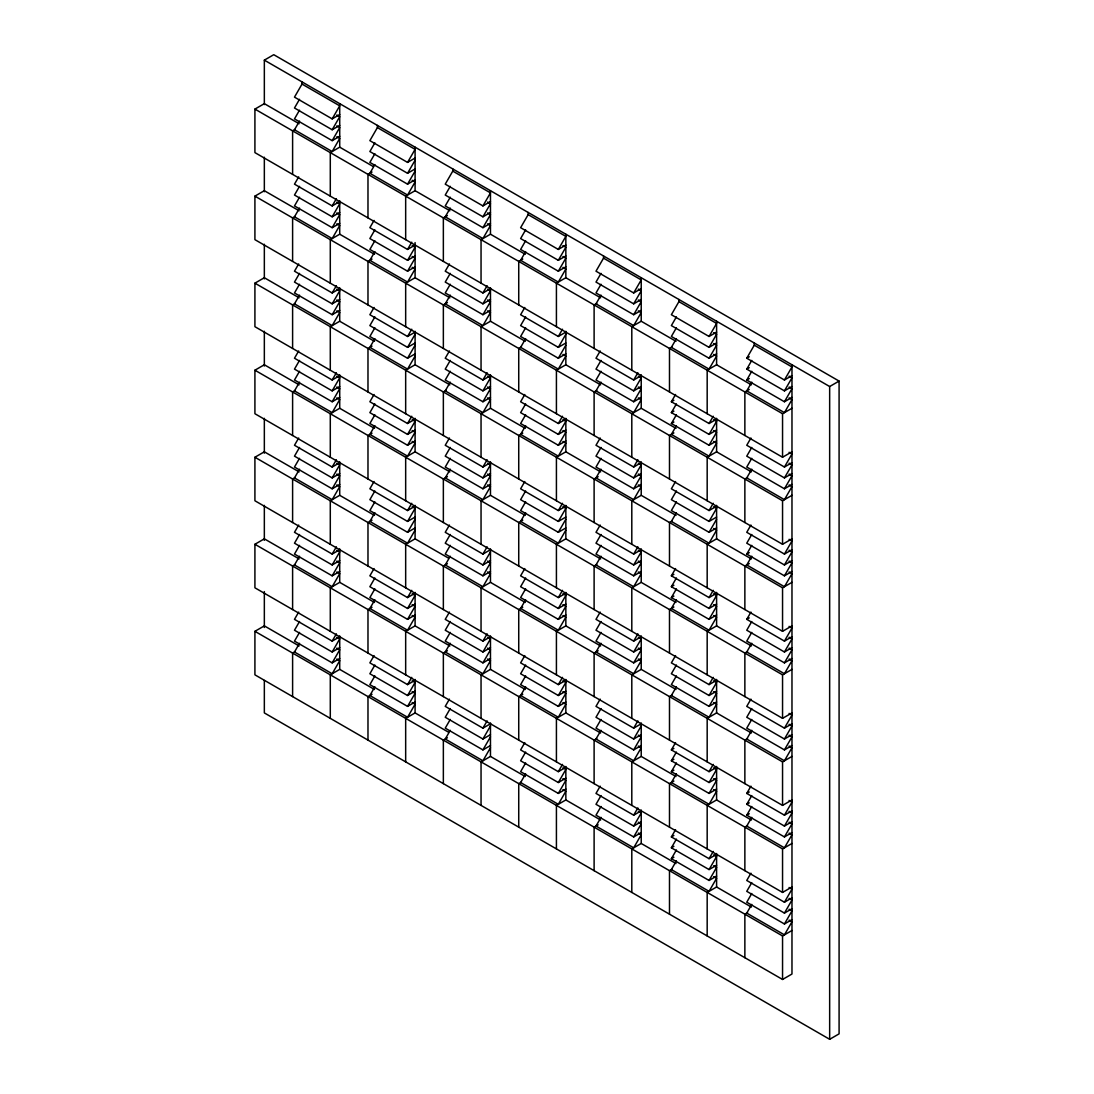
<?xml version="1.0" encoding="UTF-8"?>
<svg xmlns="http://www.w3.org/2000/svg" width="1094" height="1094" viewBox="0 0 1094 1094"><rect width="100%" height="100%" fill="white"/><g stroke="black" fill="none" stroke-linecap="round" stroke-linejoin="round"><path stroke-width="1.5" d="M302.026 81.9L302.026 84.074L294.491 97.134L332.179 118.89L339.714 114.542M299.51 99.308L294.491 108.005L332.179 129.762L339.714 125.413M299.51 110.179L294.491 118.89L332.179 140.647L339.714 136.299M299.51 121.065L294.491 129.762L332.179 151.533L339.714 138.473L336.815 136.805M298.676 176.913L294.491 184.161L332.179 205.932L339.714 201.57M332.179 118.89L339.714 105.831L302.026 84.074M299.51 186.349L294.491 195.047L332.179 216.803L339.714 212.455M332.179 129.762L339.714 116.716L336.815 115.034M299.51 197.221L294.491 205.932L332.179 227.689L339.714 223.34M332.179 140.647L339.714 127.588L336.815 125.919M299.51 208.106L294.491 216.803L332.179 238.56L339.714 225.514L336.815 223.832M298.676 263.955L294.491 271.203L332.179 292.96L339.714 288.611M332.179 205.932L336.364 198.67M377.403 125.413L377.403 127.588L369.868 140.647L407.556 162.404L415.091 158.056M299.51 273.377L294.491 282.088L332.179 303.845L339.714 299.496M332.179 216.803L339.714 203.744L336.815 202.075M374.886 142.822L369.868 151.533L407.556 173.29L415.091 168.941M299.51 284.262L294.491 292.96L332.179 314.716L339.714 310.368M332.179 227.689L339.714 214.629L336.815 212.961M374.886 153.707L369.868 162.404L407.556 184.161L415.091 179.813M299.51 295.134L294.491 303.845L332.179 325.602L339.714 312.542L336.815 310.874M374.886 164.579L369.868 173.29L407.556 195.047L415.091 181.987L412.192 180.319M298.676 350.983L294.491 358.244L332.179 380.001L339.714 375.652M332.179 292.96L336.364 285.712M374.052 220.427L369.868 227.689L407.556 249.446L415.091 245.097M407.556 162.404L415.091 149.345L377.403 127.588M299.51 360.418L294.491 369.116L332.179 390.873L339.714 386.524M332.179 303.845L339.714 290.785L336.815 289.117M374.886 229.863L369.868 238.56L407.556 260.317L415.091 255.969M407.556 173.29L415.091 160.23M299.51 371.29L294.491 380.001L332.179 401.758L339.714 397.409M332.179 314.716L339.714 301.671L336.815 299.988M374.886 240.735L369.868 249.446L407.556 271.203L415.091 266.854M407.556 184.161L415.091 171.115M299.51 382.175L294.491 390.886L332.179 412.643L339.714 399.583L336.815 397.915M374.886 251.62L369.868 260.317L407.556 282.088L415.091 269.028L412.192 267.36M298.676 438.024L294.491 445.272L332.179 467.042L339.714 462.68M332.179 380.001L336.364 372.753M374.052 307.469L369.868 314.716L407.556 336.487L415.091 332.125M407.556 249.446L411.741 242.184M452.779 168.941L452.779 171.115L445.244 184.161L482.933 205.918L490.468 201.57M299.51 447.46L294.491 456.157L332.179 477.914L339.714 473.565M332.179 390.873L339.714 377.827L336.815 376.145M374.886 316.891L369.868 325.602L407.556 347.359L415.091 343.01M407.556 260.317L415.091 247.271L412.192 245.589M450.263 186.336L445.244 195.047L482.933 216.803L490.468 212.455M299.51 458.331L294.491 467.042L332.179 488.799L339.714 484.451M332.179 401.758L339.714 388.698L336.815 387.03M374.886 327.776L369.868 336.487L407.556 358.244L415.091 353.882M407.556 271.203L415.091 258.143L412.192 256.475M450.263 197.221L445.244 205.918L482.933 227.689L490.468 223.326M299.51 469.217L294.491 477.914L332.179 499.671L339.714 486.625L336.815 484.943M374.886 338.661L369.868 347.359L407.556 369.116L415.091 356.07M450.263 208.106L445.244 216.803L482.933 238.56L490.468 225.514L487.568 223.832M298.676 525.065L294.491 532.313L332.179 554.07L339.714 549.721M332.179 467.042L336.364 459.781M374.052 394.51L369.868 401.758L407.556 423.515L415.091 419.166M407.556 336.487L411.741 329.226M449.429 263.955L445.244 271.203L482.933 292.96L490.468 288.611M482.933 205.918L490.468 192.872L452.779 171.115M299.51 534.487L294.491 543.198L332.179 564.955L339.714 560.607M332.179 477.914L339.714 464.854L336.815 463.186M374.886 403.932L369.868 412.643L407.556 434.4L415.091 430.051M407.556 347.359L415.091 334.299M450.263 273.377L445.244 282.088L482.933 303.845L490.468 299.482M482.933 216.803L490.468 203.744L487.568 202.075M299.51 545.373L294.491 554.07L332.179 575.827L339.714 571.478M332.179 488.799L339.714 475.74L336.815 474.071M374.886 414.817L369.868 423.515L407.556 445.272L415.091 440.923M407.556 358.244L415.091 345.184M450.263 284.262L445.244 292.96L482.933 314.716L490.468 310.368M482.933 227.689L490.468 214.629L487.568 212.961M299.51 556.244L294.491 564.955L332.179 586.712L339.714 573.653L336.815 571.984M374.886 425.689L369.868 434.4L407.556 456.157L415.091 443.097L412.192 441.429M450.263 295.134L445.244 303.845L482.933 325.602L490.468 312.542L487.568 310.874M298.676 612.093L294.491 619.354L332.179 641.111L339.714 636.763M332.179 554.07L336.364 546.822M374.052 481.538L369.868 488.799L407.556 510.556L415.091 506.207M407.556 423.515L411.741 416.267M449.429 350.983L445.244 358.244L482.933 380.001L490.468 375.652M482.933 292.96L487.117 285.712M528.156 212.455L528.156 214.629L520.621 227.689L558.309 249.446L565.844 245.097M299.51 621.529L294.491 630.226L332.179 651.997L339.714 647.634M332.179 564.955L339.714 551.896L336.815 550.227M374.886 490.974L369.868 499.671L407.556 521.428L415.091 517.079M407.556 434.4L415.091 421.34L412.192 419.672M450.263 360.418L445.244 369.116L482.933 390.873L490.468 386.524M482.933 303.845L490.468 290.785L487.568 289.117M525.64 229.863L520.621 238.56L558.309 260.317L565.844 255.969M299.51 632.4L294.491 641.111L332.179 662.868L339.714 658.52M332.179 575.827L339.714 562.781L336.815 561.099M374.886 501.845L369.868 510.556L407.556 532.313L415.091 527.964M407.556 445.272L415.091 432.226L412.192 430.544M450.263 371.29L445.244 380.001L482.933 401.758L490.468 397.409M482.933 314.716L490.468 301.671L487.568 299.988M525.64 240.735L520.621 249.446L558.309 271.203L565.844 266.854M299.51 643.286L294.491 651.997L332.179 673.754L339.714 660.694L336.815 659.026M374.886 512.73L369.868 521.428L407.556 543.198L415.091 530.139M450.263 382.175L445.244 390.873L482.933 412.643L490.468 399.583L487.568 397.901M525.64 251.62L520.621 260.317L558.309 282.088L565.844 269.028L562.945 267.346M332.179 641.111L336.364 633.864M374.052 568.579L369.868 575.827L407.556 597.597L415.091 593.235M407.556 510.556L411.741 503.295M449.429 438.024L445.244 445.272L482.933 467.029L490.468 462.68M482.933 380.001L487.117 372.739M524.805 307.469L520.621 314.716L558.309 336.473L565.844 332.125M558.309 249.446L565.844 236.386L528.156 214.629M332.179 651.997L339.714 638.937L336.815 637.255M374.886 578.015L369.868 586.712L407.556 608.469L415.091 604.12M407.556 521.428L415.091 508.382L412.192 506.7M450.263 447.446L445.244 456.157L482.933 477.914L490.468 473.565M482.933 390.873L490.468 377.827L487.568 376.145M525.64 316.891L520.621 325.602L558.309 347.359L565.844 343.01M558.309 260.317L565.844 247.271L562.945 245.589M332.179 662.868L339.714 649.809L336.815 648.14M374.886 588.887L369.868 597.597L407.556 619.354L415.091 614.992M407.556 532.313L415.091 519.253M450.263 458.331L445.244 467.042L482.933 488.799L490.468 484.437M482.933 401.758L490.468 388.698L487.568 387.03M525.64 327.776L520.621 336.473L558.309 358.244L565.844 353.882M558.309 271.203L565.844 258.143L562.945 256.475M374.886 599.772L369.868 608.469L407.556 630.226L415.091 617.18L412.192 615.498M450.263 469.217L445.244 477.914L482.933 499.671L490.468 486.625L487.568 484.943M525.64 338.661L520.621 347.359L558.309 369.116L565.844 356.056L562.945 354.388M374.052 655.621L369.868 662.868L407.556 684.625L415.091 680.277M407.556 597.597L411.741 590.336M449.429 525.065L445.244 532.313L482.933 554.07L490.468 549.721M482.933 467.029L487.117 459.781M524.805 394.51L520.621 401.758L558.309 423.515L565.844 419.166M558.309 336.473L562.494 329.226M603.532 255.969L603.532 258.143L595.998 271.203L633.686 292.96L641.221 288.611M374.886 665.043L369.868 673.754L407.556 695.51L415.091 691.162M407.556 608.469L415.091 595.409L412.192 593.741M450.263 534.487L445.244 543.198L482.933 564.955L490.468 560.607M482.933 477.914L490.468 464.854L487.568 463.186M525.64 403.932L520.621 412.643L558.309 434.4L565.844 430.038M558.309 347.359L565.844 334.299M601.016 273.377L595.998 282.074L633.686 303.845L641.221 299.482M374.886 675.928L369.868 684.625L407.556 706.382L415.091 702.033M407.556 619.354L415.091 606.295L412.192 604.626M450.263 545.373L445.244 554.07L482.933 575.827L490.468 571.478M482.933 488.799L490.468 475.74L487.568 474.071M525.64 414.817L520.621 423.515L558.309 445.272L565.844 440.923M558.309 358.244L565.844 345.184M601.016 284.262L595.998 292.96L633.686 314.716L641.221 310.368M374.886 686.8L369.868 695.51L407.556 717.267L415.091 704.208L412.192 702.539M450.263 556.244L445.244 564.955L482.933 586.712L490.468 573.653L487.568 571.984M525.64 425.689L520.621 434.4L558.309 456.157L565.844 443.097L562.945 441.429M601.016 295.134L595.998 303.845L633.686 325.602L641.221 312.542L638.322 310.874M407.556 684.625L411.741 677.377M449.429 612.093L445.244 619.354L482.933 641.111L490.468 636.763M482.933 554.07L487.117 546.822M524.805 481.538L520.621 488.799L558.309 510.556L565.844 506.207M558.309 423.515L562.494 416.267M600.182 350.983L595.998 358.244L633.686 380.001L641.221 375.639M633.686 292.96L641.221 279.9L603.532 258.143M407.556 695.51L415.091 682.451L412.192 680.783M450.263 621.529L445.244 630.226L482.933 651.983L490.468 647.634M482.933 564.955L490.468 551.896M525.64 490.974L520.621 499.671L558.309 521.428L565.844 517.079M558.309 434.4L565.844 421.34L562.945 419.672M601.016 360.418L595.998 369.116L633.686 390.873L641.221 386.524M633.686 303.845L641.221 290.785L638.322 289.117M407.556 706.382L415.091 693.336L412.192 691.654M450.263 632.4L445.244 641.111L482.933 662.868L490.468 658.52M482.933 575.827L490.468 562.781L487.568 561.099M525.64 501.845L520.621 510.556L558.309 532.313L565.844 527.964M558.309 445.272L565.844 432.226L562.945 430.544M601.016 371.29L595.998 380.001L633.686 401.758L641.221 397.409M633.686 314.716L641.221 301.671L638.322 299.988M450.263 643.286L445.244 651.983L482.933 673.754L490.468 660.694L487.568 659.012M525.64 512.73L520.621 521.428L558.309 543.198L565.844 530.139M601.016 382.175L595.998 390.873L633.686 412.629L641.221 399.583L638.322 397.901M449.429 699.134L445.244 706.382L482.933 728.153L490.468 723.79M482.933 641.111L487.117 633.85M524.805 568.579L520.621 575.827L558.309 597.584L565.844 593.235M558.309 510.556L562.494 503.295M600.182 438.024L595.998 445.272L633.686 467.029L641.221 462.68M633.686 380.001L637.87 372.739M678.909 299.482L678.909 301.657L671.374 314.716L709.062 336.473L716.597 332.125M450.263 708.556L445.244 717.267L482.933 739.024L490.468 734.676M482.933 651.983L490.468 638.937L487.568 637.255M525.64 578.001L520.621 586.712L558.309 608.469L565.844 604.12M558.309 521.428L565.844 508.382L562.945 506.7M601.016 447.446L595.998 456.157L633.686 477.914L641.221 473.565M633.686 390.873L641.221 377.827L638.322 376.145M676.393 316.891L671.374 325.602L709.062 347.359L716.597 343.01M450.263 719.442L445.244 728.153L482.933 749.91L490.468 745.547M482.933 662.868L490.468 649.809L487.568 648.14M525.64 588.887L520.621 597.584L558.309 619.354L565.844 614.992M558.309 532.313L565.844 519.253M601.016 458.331L595.998 467.029L633.686 488.799L641.221 484.437M633.686 401.758L641.221 388.698L638.322 387.03M676.393 327.776L671.374 336.473L709.062 358.244L716.597 353.882M450.263 730.327L445.244 739.024L482.933 760.781L490.468 747.735M525.64 599.772L520.621 608.469L558.309 630.226L565.844 617.18L562.945 615.498M601.016 469.217L595.998 477.914L633.686 499.671L641.221 486.611L638.322 484.943M676.393 338.648L671.374 347.359L709.062 369.116L716.597 356.056L713.698 354.388M482.933 728.153L487.117 720.891M524.805 655.621L520.621 662.868L558.309 684.625L565.844 680.277M558.309 597.584L562.494 590.336M600.182 525.065L595.998 532.313L633.686 554.07L641.221 549.721M633.686 467.029L637.87 459.781M716.597 419.166L709.062 423.515L671.374 401.758L675.559 394.496M709.062 336.473L716.597 323.427L678.909 301.657M482.933 739.024L490.468 725.965M525.64 665.043L520.621 673.754L558.309 695.51L565.844 691.148M558.309 608.469L565.844 595.409L562.945 593.741M601.016 534.487L595.998 543.198L633.686 564.955L641.221 560.593M633.686 477.914L641.221 464.854L638.322 463.186M716.597 430.038L709.062 434.4L671.374 412.629L676.393 403.932M709.062 347.359L716.597 334.299L713.698 332.631M482.933 749.91L490.468 736.85M525.64 675.928L520.621 684.625L558.309 706.382L565.844 702.033M558.309 619.354L565.844 606.295L562.945 604.626M601.016 545.373L595.998 554.07L633.686 575.827L641.221 571.478M633.686 488.799L641.221 475.74L638.322 474.058M716.597 440.923L709.062 445.272L671.374 423.515L676.393 414.817M709.062 358.244L716.597 345.184L713.698 343.502M525.64 686.8L520.621 695.51L558.309 717.267L565.844 704.208L562.945 702.539M601.016 556.244L595.998 564.955L633.686 586.712L641.221 573.653L638.322 571.984M676.393 425.689L671.374 434.4L709.062 456.157L716.597 443.097L713.698 441.429M524.805 742.648L520.621 749.91L558.309 771.667L565.844 767.318M558.309 684.625L562.494 677.377M600.182 612.093L595.998 619.354L633.686 641.111L641.221 636.763M633.686 554.07L637.87 546.822M675.559 481.538L671.374 488.799L709.062 510.556L716.597 506.194M709.062 423.515L713.247 416.267M791.974 375.639L784.439 380.001L746.751 358.23L754.286 345.184L754.286 343.01M525.64 752.084L520.621 760.781L558.309 782.538L565.844 778.19M558.309 695.51L565.844 682.451L562.945 680.783M601.016 621.529L595.998 630.226L633.686 651.983L641.221 647.634M633.686 564.955L641.221 551.896L638.322 550.227M676.393 490.974L671.374 499.671L709.062 521.428L716.597 517.079M709.062 434.4L716.597 421.34L713.698 419.672M791.974 386.524L784.439 390.873L746.751 369.116L751.769 360.418M525.64 762.956L520.621 771.667L558.309 793.423L565.844 789.075M558.309 706.382L565.844 693.336L562.945 691.654M601.016 632.4L595.998 641.111L633.686 662.868L641.221 658.52M633.686 575.827L641.221 562.781L638.322 561.099M676.393 501.845L671.374 510.556L709.062 532.313L716.597 527.964M709.062 445.272L716.597 432.212L713.698 430.544M791.974 397.409L784.439 401.758L746.751 380.001L751.769 371.29M525.64 773.841L520.621 782.538L558.309 804.309L565.844 791.249L562.945 789.567M601.016 643.286L595.998 651.983L633.686 673.74L641.221 660.694L638.322 659.012M676.393 512.73L671.374 521.428L709.062 543.185L716.597 530.139L713.698 528.457M751.769 382.175L746.751 390.873L784.439 412.629L791.974 399.583L789.075 397.901M558.309 771.667L562.494 764.405M600.182 699.134L595.998 706.382L633.686 728.139L641.221 723.79M633.686 641.111L637.87 633.85M716.597 593.235L709.062 597.584L671.374 575.827L675.559 568.579M709.062 510.556L713.247 503.295M750.935 438.024L746.751 445.272L784.439 467.029L791.974 462.68M784.439 380.001L791.974 366.941L754.286 345.184M558.309 782.538L565.844 769.492L562.945 767.81M601.016 708.556L595.998 717.267L633.686 739.024L641.221 734.676M633.686 651.983L641.221 638.937L638.322 637.255M716.597 604.12L709.062 608.469L671.374 586.712L676.393 578.001M709.062 521.428L716.597 508.382L713.698 506.7M751.769 447.446L746.751 456.157L784.439 477.914L791.974 473.565M784.439 390.873L791.974 377.827L789.075 376.145M558.309 793.423L565.844 780.364L562.945 778.696M601.016 719.442L595.998 728.139L633.686 749.91L641.221 745.547M633.686 662.868L641.221 649.809L638.322 648.14M716.597 614.992L709.062 619.354L671.374 597.584L676.393 588.887M709.062 532.313L716.597 519.253M751.769 458.331L746.751 467.029L784.439 488.786L791.974 484.437M784.439 401.758L791.974 388.698L789.075 387.03M601.016 730.327L595.998 739.024L633.686 760.781L641.221 747.722L638.322 746.053M676.393 599.758L671.374 608.469L709.062 630.226L716.597 617.166L713.698 615.498M751.769 469.203L746.751 477.914L784.439 499.671L791.974 486.611L789.075 484.943M600.182 786.176L595.998 793.423L633.686 815.18L641.221 810.832M633.686 728.139L637.87 720.891M675.559 655.607L671.374 662.868L709.062 684.625L716.597 680.277M709.062 597.584L713.247 590.336M750.935 525.052L746.751 532.313L784.439 554.07L791.974 549.721M784.439 467.029L791.974 453.983L789.075 452.301M601.016 795.598L595.998 804.309L633.686 826.066L641.221 821.703M633.686 739.024L641.221 725.965M676.393 665.043L671.374 673.74L709.062 695.51L716.597 691.148M709.062 608.469L716.597 595.409L713.698 593.741M751.769 534.487L746.751 543.185L784.439 564.955L791.974 560.593M784.439 477.914L791.974 464.854L789.075 463.186M601.016 806.483L595.998 815.18L633.686 836.937L641.221 832.589M633.686 749.91L641.221 736.85L638.322 735.168M676.393 675.928L671.374 684.625L709.062 706.382L716.597 702.033M709.062 619.354L716.597 606.295L713.698 604.613M791.974 571.478L784.439 575.827L746.751 554.07L751.769 545.373M784.439 488.786L791.974 475.74L789.075 474.058M751.769 556.244L746.751 564.955L784.439 586.712L791.974 573.653L789.075 571.984M601.016 817.355L595.998 826.066L633.686 847.823L641.221 834.763L638.322 833.095M676.393 686.8L671.374 695.51L709.062 717.267L716.597 704.208L713.698 702.539M633.686 815.18L637.87 807.933M716.597 767.304L709.062 771.667L671.374 749.91L675.559 742.648M709.062 684.625L713.247 677.377M791.974 636.749L784.439 641.111L746.751 619.341L750.935 612.093M784.439 554.07L791.974 541.01L789.075 539.342M633.686 826.066L641.221 813.006L638.322 811.338M716.597 778.19L709.062 782.538L671.374 760.781L676.393 752.084M709.062 695.51L716.597 682.451L713.698 680.783M751.769 621.529L746.751 630.226L784.439 651.983L791.974 647.634M784.439 564.955L791.974 551.896L789.075 550.214M633.686 836.937L641.221 823.891L638.322 822.209M716.597 789.075L709.062 793.423L671.374 771.667L676.393 762.956M709.062 706.382L716.597 693.322L713.698 691.654M751.769 632.4L746.751 641.111L784.439 662.868L791.974 658.52M784.439 575.827L791.974 562.767L789.075 561.099M676.393 773.841L671.374 782.538L709.062 804.295L716.597 791.249L713.698 789.567M751.769 643.286L746.751 651.983L784.439 673.74L791.974 660.694L789.075 659.012M716.597 854.346L709.062 858.694L671.374 836.937L675.559 829.69M709.062 771.667L713.247 764.405M750.935 699.134L746.751 706.382L784.439 728.139L791.974 723.79M784.439 641.111L791.974 628.052L789.075 626.383M716.597 865.231L709.062 869.58L671.374 847.823L676.393 839.112M709.062 782.538L716.597 769.492L713.698 767.81M751.769 708.556L746.751 717.267L784.439 739.024L791.974 734.676M784.439 651.983L791.974 638.937L789.075 637.255M716.597 876.103L709.062 880.465L671.374 858.694L676.393 849.997M709.062 793.423L716.597 780.364L713.698 778.696M751.769 719.442L746.751 728.139L784.439 749.896L791.974 745.547M784.439 662.868L791.974 649.809L789.075 648.14M676.393 860.882L671.374 869.58L709.062 891.336L716.597 878.277L713.698 876.609M751.769 730.313L746.751 739.024L784.439 760.781L791.974 747.722L789.075 746.053M709.062 858.694L713.247 851.447M791.974 810.832L784.439 815.18L746.751 793.423L750.935 786.162M784.439 728.139L791.974 715.093L789.075 713.411M709.062 869.58L716.597 856.52L713.698 854.852M791.974 821.703L784.439 826.066L746.751 804.295L751.769 795.598M784.439 739.024L791.974 725.965L789.075 724.296M709.062 880.465L716.597 867.405L713.698 865.723M791.974 832.589L784.439 836.937L746.751 815.18L751.769 806.483M784.439 749.896L791.974 736.85L789.075 735.168M751.769 817.355L746.751 826.066L784.439 847.823L791.974 834.763L789.075 833.095M750.935 873.203L746.751 880.465L784.439 902.222L791.974 897.859M784.439 815.18L791.974 802.121L789.075 800.452M751.769 882.639L746.751 891.336L784.439 913.093L791.974 908.745M784.439 826.066L791.974 813.006L789.075 811.324M751.769 893.511L746.751 902.222L784.439 923.979L791.974 919.63M784.439 836.937L791.974 823.878L789.075 822.209M751.769 904.396L746.751 913.093L784.439 934.85L791.974 921.804L789.075 920.122M784.439 902.222L791.974 889.162L789.075 887.494M784.439 913.093L791.974 900.047L789.075 898.365M784.439 923.979L791.974 910.919L789.075 909.251M264.338 104.573L264.338 60.143L273.76 54.7L839.084 381.081L839.084 1033.857L829.662 1039.3L264.338 712.919L264.338 680.454M791.974 451.795L782.552 457.237L254.916 152.613L254.916 109.099L264.338 103.656L299.127 123.745M295.298 129.297L292.604 130.856L292.604 174.37M791.974 538.836L782.552 544.279L254.916 239.654L254.916 196.141L264.338 190.698L299.127 210.786M373.054 166.425L339.714 147.17L330.292 152.613L330.292 196.141M295.298 216.338L292.604 217.897L292.604 261.411M372.015 172.045L367.981 174.37L367.981 217.897M791.974 625.877L782.552 631.32L254.916 326.696L254.916 283.168L264.338 277.726L299.127 297.814M374.504 254.3L339.714 234.212L330.292 239.654L330.292 283.168M449.88 210.773L415.091 190.698L405.669 196.127L405.669 239.654M295.298 303.38L292.604 304.925L292.604 348.453M372.015 259.087L367.981 261.411L367.981 304.925M447.391 215.559L443.357 217.897L443.357 261.411M791.974 712.919L782.552 718.348L254.916 413.723L254.916 370.21L264.338 364.767L299.127 384.856M374.504 341.342L339.714 321.253L330.292 326.696L330.292 370.21M449.88 297.814L415.091 277.726L405.669 283.168L405.669 326.682M525.257 254.3L490.468 234.212L481.045 239.654L481.045 283.168M295.298 390.408L292.604 391.967L292.604 435.48M372.015 346.114L367.981 348.453L367.981 391.967M447.391 302.6L443.357 304.925L443.357 348.453M522.768 259.073L518.734 261.411L518.734 304.925M791.974 799.946L782.552 805.389L254.916 500.765L254.916 457.251L264.338 451.808L299.127 471.897M374.504 428.369L339.714 408.281L330.292 413.723L330.292 457.251M449.88 384.856L415.091 364.767L405.669 370.21L405.669 413.723M525.257 341.328L490.468 321.253L481.045 326.682L481.045 370.21M600.633 297.814L565.844 277.726L556.422 283.168L556.422 326.682M295.298 477.449L292.604 479.008L292.604 522.522M372.015 433.156L367.981 435.48L367.981 479.008M446.051 390.408L443.357 391.967L443.357 435.48M521.428 346.894L518.734 348.453L518.734 391.967M596.804 303.38L594.11 304.925L594.11 348.453M791.974 886.988L782.552 892.43L254.916 587.806L254.916 544.279L264.338 538.836L299.127 558.925M374.504 515.411L339.714 495.322L330.292 500.765L330.292 544.279M449.88 471.883L415.091 451.808L405.669 457.251L405.669 500.765M525.257 428.369L490.468 408.281L481.045 413.723L481.045 457.237M600.633 384.856L565.844 364.767L556.422 370.21L556.422 413.723M676.01 341.328L641.221 321.253L631.799 326.682L631.799 370.21M295.298 564.49L292.604 566.036L292.604 609.563M372.015 520.197L367.981 522.522L367.981 566.036M447.391 476.669L443.357 479.008L443.357 522.522M522.768 433.156L518.734 435.48L518.734 479.008M596.804 390.408L594.11 391.967L594.11 435.48M672.181 346.894L669.487 348.453L669.487 391.967M791.974 364.767L791.974 974.029L782.552 979.458L254.916 674.834L254.916 631.32L264.338 625.877L299.127 645.966M374.504 602.452L339.714 582.364L330.292 587.806L330.292 631.32M448.431 558.09L415.091 538.836L405.669 544.279L405.669 587.806M525.257 515.411L490.468 495.322L481.045 500.765L481.045 544.279M600.633 471.883L565.844 451.808L556.422 457.237L556.422 500.765M676.01 428.369L641.221 408.281L631.799 413.723L631.799 457.237M751.387 384.856L716.597 364.767L707.175 370.21L707.175 413.723M671.374 401.758L673.877 400.308M746.751 358.23L749.253 356.781M671.374 412.629L673.877 411.18M746.751 369.116L749.253 367.666M671.374 423.515L673.877 422.065M746.751 380.001L749.253 378.551M295.298 651.518L292.604 653.077L292.604 696.591M372.015 607.225L367.981 609.563L367.981 653.077M447.391 563.711L443.357 566.036L443.357 609.563M522.768 520.183L518.734 522.522L518.734 566.036M598.144 476.669L594.11 479.008L594.11 522.522M673.877 432.951L669.487 435.48L669.487 479.008M749.253 389.423L744.864 391.967L744.864 435.48M374.504 689.48L339.714 669.391L330.292 674.834L330.292 718.361M449.88 645.966L415.091 625.877L405.669 631.32L405.669 674.834M525.257 602.438L490.468 582.364L481.045 587.793L481.045 631.32M600.633 558.925L565.844 538.836L556.422 544.279L556.422 587.793M676.01 515.411L641.221 495.322L631.799 500.765L631.799 544.279M751.387 471.883L716.597 451.808L707.175 457.237L707.175 500.765M254.916 109.099L782.552 413.723L791.974 408.281M264.338 60.143L829.662 386.524L839.084 381.081M372.015 694.266L367.981 696.591L367.981 740.118M447.391 650.752L443.357 653.077L443.357 696.591M522.768 607.225L518.734 609.563L518.734 653.077M596.804 564.49L594.11 566.036L594.11 609.563M672.181 520.963L669.487 522.522L669.487 566.036M747.558 477.449L744.864 478.994L744.864 522.522M448.431 732.159L415.091 712.919L405.669 718.361L405.669 761.875M525.257 689.48L490.468 669.391L481.045 674.834L481.045 718.348M600.633 645.966L565.844 625.877L556.422 631.32L556.422 674.834M676.01 602.438L641.221 582.364L631.799 587.793L631.799 631.32M751.387 558.925L716.597 538.836L707.175 544.279L707.175 587.793M254.916 196.141L782.552 500.765L791.974 495.322M671.374 575.827L673.877 574.377M671.374 586.712L673.877 585.263M671.374 597.584L673.877 596.134M746.751 554.07L749.253 552.62M447.391 737.78L443.357 740.118L443.357 783.632M522.768 694.266L518.734 696.591L518.734 740.118M598.144 650.739L594.11 653.077L594.11 696.591M673.877 607.02L669.487 609.563L669.487 653.077M749.253 563.506L744.864 566.036L744.864 609.549M525.257 776.521L490.468 756.433L481.045 761.875L481.045 805.389M600.633 732.994L565.844 712.919L556.422 718.348L556.422 761.875M676.01 689.48L641.221 669.391L631.799 674.834L631.799 718.348M751.387 645.966L716.597 625.877L707.175 631.32L707.175 674.834M254.916 283.168L782.552 587.793L791.974 582.35M746.751 619.341L749.253 617.891M521.428 782.073L518.734 783.632L518.734 827.146M596.804 738.559L594.11 740.118L594.11 783.632M672.181 695.046L669.487 696.591L669.487 740.118M747.558 651.518L744.864 653.077L744.864 696.591M600.633 820.035L565.844 799.946L556.422 805.389L556.422 848.903M676.01 776.521L641.221 756.433L631.799 761.875L631.799 805.389M751.387 732.994L716.597 712.919L707.175 718.348L707.175 761.875M254.916 370.21L782.552 674.834L791.974 669.391M671.374 749.91L673.877 748.446M671.374 760.781L673.877 759.332M671.374 771.667L673.877 770.217M598.144 824.821L594.11 827.146L594.11 870.674M673.877 781.089L669.487 783.632L669.487 827.146M747.558 738.559L744.864 740.105L744.864 783.632M676.01 863.549L641.221 843.474L631.799 848.903L631.799 892.43M751.387 820.035L716.597 799.946L707.175 805.389L707.175 848.903M254.916 457.251L782.552 761.875L791.974 756.433M671.374 836.937L673.877 835.488M746.751 793.423L749.253 791.974M671.374 847.823L673.877 846.373M746.751 804.295L749.253 802.846M671.374 858.694L673.877 857.245M746.751 815.18L749.253 813.731M672.181 869.115L669.487 870.674L669.487 914.187M747.558 825.587L744.864 827.146L744.864 870.66M751.387 907.076L716.597 886.988L707.175 892.43L707.175 935.944M254.916 544.279L782.552 848.903L791.974 843.474M747.558 912.628L744.864 914.187L744.864 957.701M254.916 631.32L782.552 935.944L791.974 930.502M829.662 386.524L829.662 1039.3M782.552 413.723L782.552 457.237M782.552 500.765L782.552 544.279M782.552 587.793L782.552 631.32M782.552 674.834L782.552 718.348M782.552 761.875L782.552 805.389M782.552 848.903L782.552 892.43M782.552 935.944L782.552 979.458M716.597 321.253L716.597 364.767M716.597 418.332L716.597 451.808M716.597 505.36L716.597 538.836M716.597 592.401L716.597 625.877M716.597 679.442L716.597 712.919M716.597 766.47L716.597 799.946M716.597 853.511L716.597 886.988M641.221 277.726L641.221 321.253M641.221 374.804L641.221 408.281M641.221 461.846L641.221 495.322M641.221 548.887L641.221 582.364M641.221 635.915L641.221 669.391M641.221 722.956L641.221 756.433M641.221 809.998L641.221 843.474M565.844 234.212L565.844 277.726M565.844 331.291L565.844 364.767M565.844 418.332L565.844 451.808M565.844 505.36L565.844 538.836M565.844 592.401L565.844 625.877M565.844 679.442L565.844 712.919M565.844 766.47L565.844 799.946M490.468 190.698L490.468 234.212M490.468 287.777L490.468 321.253M490.468 374.804L490.468 408.281M490.468 461.846L490.468 495.322M490.468 548.887L490.468 582.364M490.468 635.915L490.468 669.391M490.468 722.956L490.468 756.433M415.091 147.17L415.091 190.698M415.091 242.581L415.091 277.726M415.091 331.291L415.091 364.767M415.091 418.332L415.091 451.808M415.091 505.36L415.091 538.836M415.091 592.401L415.091 625.877M415.091 679.442L415.091 712.919M339.714 103.656L339.714 147.17M339.714 200.735L339.714 234.212M339.714 287.777L339.714 321.253M339.714 374.804L339.714 408.281M339.714 461.846L339.714 495.322M339.714 548.887L339.714 582.364M339.714 635.915L339.714 669.391M264.338 157.221L264.338 191.723M264.338 244.263L264.338 278.874M264.338 331.291L264.338 366.025M264.338 418.332L264.338 453.176M264.338 505.373L264.338 540.327M264.338 591.594L264.338 627.477"/></g></svg>
